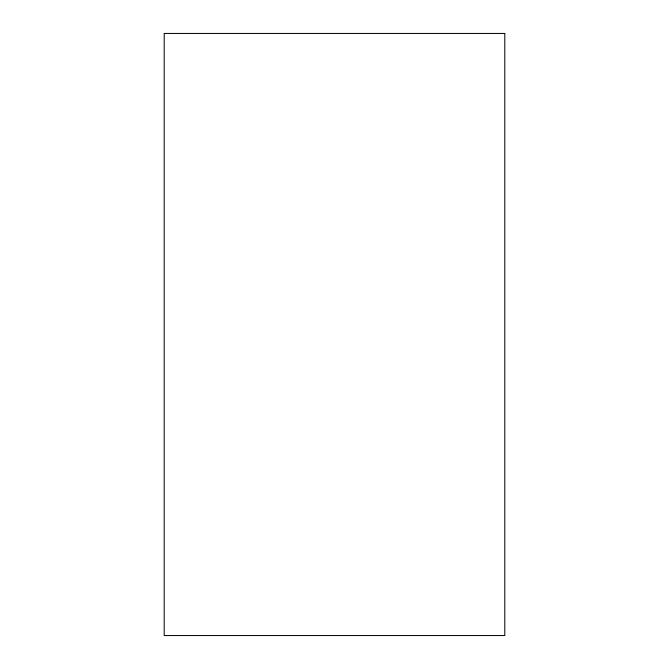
<?xml version="1.0" encoding="UTF-8"?>
<svg xmlns="http://www.w3.org/2000/svg" width="669" height="669" viewBox="0 0 669 669"><rect width="100%" height="100%" fill="white"/><g stroke="black" fill="none" stroke-linecap="round" stroke-linejoin="round"><path stroke-width="1" d="M504.794 33.45L164.206 33.45L164.206 635.55L504.794 635.55L504.794 33.45"/></g></svg>
